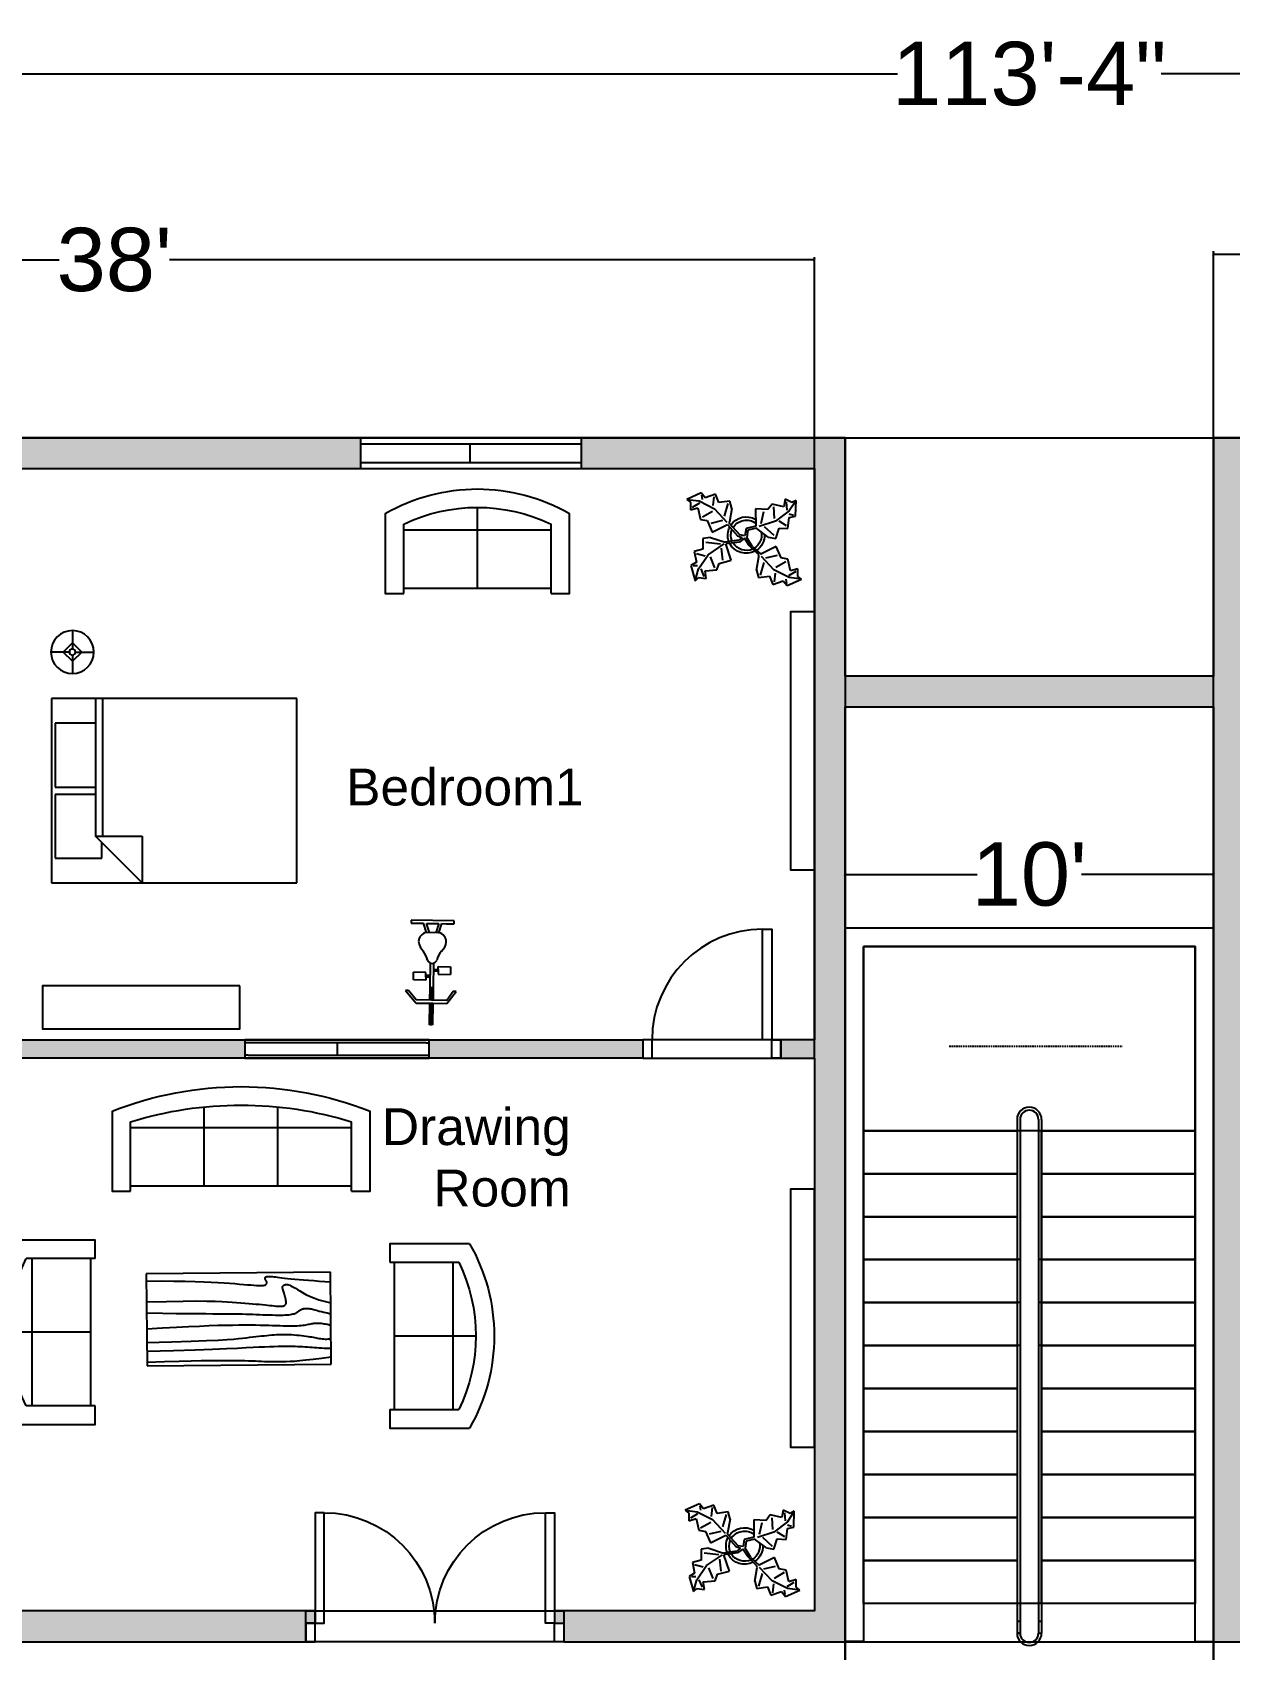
# Model space of a CAD drawing. Header units: inches. Extents: x -6214 to -2652, y -34 to 1855.
# Drawn here: x -3788 to -3398, y 550 to 1077 of the extents above; entities that cross this region are included whole.
import ezdxf

# ---------------------------------------------------------------- set-up
doc = ezdxf.new("R2010")
doc.units = ezdxf.units.IN
doc.header["$MEASUREMENT"] = 0
doc.linetypes.add('HIDDENX2', pattern=[0.75, 0.5, -0.25])
for name, color, linetype in [('Blocks', 31, 'Continuous'), ('Dimension', 240, 'Continuous'), ('Door', 62, 'Continuous'), ('Hatches', 13, 'Continuous'), ('Stair and Lift', 191, 'Continuous'), ('Text', 2, 'Continuous'), ('Window', 130, 'Continuous')]:
    doc.layers.add(name, color=color, linetype=linetype)
doc.styles.get("Standard").update_dxf_attribs({"font": 'arial.ttf'})
doc.dimstyles.new('Dim', dxfattribs={"dimscale": 5, "dimtxt": 4.125, "dimasz": 0.18, "dimexe": 0.18, "dimexo": 0.0625, "dimgap": 0.09, "dimtad": 0, "dimdec": 4, "dimzin": 0, "dimdsep": 46, "dimlunit": 4, "dimtxsty": 'Standard', "dimblk": 'ARCHTICK', "dimcen": 0.09, "dimadec": 0, "dimazin": 0, "dimtfac": 1, "dimtdec": 4, "dimtofl": 0, "dimtmove": 0, "dimatfit": 3, "dimfxl": 1, "dimtolj": 1, "dimtzin": 0, "dimarcsym": 0})

# ---------------------------------------------------------------- blocks, each defined once
blk = doc.blocks.new('Door2')
at = {"layer": 'Door'}
for points in [[(-78, 42), (-81, 42), (-81, 6), (-78, 6)], [(-6, 42), (-3, 42), (-3, 6), (-6, 6)], [(-81, 6), (-84, 6), (-84, 0), (-81, 0)], [(-3, 6), (0, 6), (0, 0), (-3, 0)]]:
    blk.add_lwpolyline(points, close=True, dxfattribs=at)
for centre, start, end in [((-78, 6), 0, 90), ((-6, 6), 90, 180)]:
    blk.add_arc(centre, 36, start, end, dxfattribs=at)
blk = doc.blocks.new('Window1')
at = {"layer": 'Window'}
for p, q in [((-59, 5), (-60, 5)), ((-59, 1), (-60, 1)), ((-30, 5), (-30, 1)), ((-1, 5), (0, 5)), ((-1, 1), (0, 1))]:
    blk.add_line(p, q, dxfattribs=at)
blk.add_lwpolyline([(-60, 6), (0, 6), (0, 0), (-60, 0)], close=True, dxfattribs=at)
for points in [[(-59, 5), (-1, 5)], [(-1, 1), (-59, 1)]]:
    blk.add_lwpolyline(points, dxfattribs=at)
blk = doc.blocks.new('Window2')
at = {"layer": 'Window'}
for p, q in [((-72, 10), (0, 10)), ((-72, 0), (-72, 10)), ((-72, 8), (0, 8)), ((-36.29, 8), (-36.29, 2)), ((0, 10), (0, 0)), ((0, 2), (-72, 2)), ((0, 0), (-72, 0))]:
    blk.add_line(p, q, dxfattribs=at)
blk = doc.blocks.new('Bed - Queen')
at = {"linetype": 'Continuous'}
for p, q in [((0, -80.00003), (0, 0)), ((0, 0), (59.99999, 0)), ((59.99999, 0), (59.99999, -80.00003)), ((7.99999, -1.2), (28.79998, -1.2)), ((7.99999, -14.4), (7.99999, -1.2)), ((28.79998, -1.2), (28.79998, -14.4)), ((31.19999, -1.2), (51.99999, -1.2)), ((31.19999, -14.4), (31.19999, -1.2)), ((51.99999, -1.2), (51.99999, -16.4)), ((0, -14.4), (44.8, -14.4)), ((59.99999, -29.6), (44.8, -14.4)), ((44.8, -14.4), (44.8, -29.6)), ((44.8, -16.8), (0, -16.8)), ((51.99999, -16.4), (46.79936, -16.4)), ((44.8, -29.6), (59.99999, -29.6)), ((59.99999, -80.00003), (0, -80.00003))]:
    blk.add_line(p, q, dxfattribs=at)
blk = doc.blocks.new('Lamp - Table')
at = {"linetype": 'Continuous'}
for p, q in [((0, 7), (0, 1)), ((-1, 0), (-7, 0)), ((0, 3), (-3, 0)), ((-3, 0), (0, -3)), ((3, 0), (0, 3)), ((0, -3), (3, 0)), ((1, 0), (7, 0)), ((0, -1), (0, -7))]:
    blk.add_line(p, q, dxfattribs=at)
for radius in [7, 1]:
    blk.add_circle((0, 0), radius, dxfattribs=at)
blk = doc.blocks.new('Sofa - Roundback Loveseat 5 ft.')
at = {"linetype": 'Continuous'}
for p, q in [((0, -32.44198), (0, -5.99998)), ((-24, -33.99998), (-24, -11.46958)), ((-23.9998, -13.38178), (23.99986, -13.38178)), ((24.00004, -33.99998), (24.00004, -11.46958)), ((-24, -32.44198), (24.00004, -32.44198))]:
    blk.add_line(p, q, dxfattribs=at)
for points in [[(-24, -33.99998), (-30, -33.99998), (-30, -7.99998)], [(30.00004, -7.99998), (30.00004, -33.99998), (24.00004, -33.99998)]]:
    blk.add_lwpolyline(points, dxfattribs=at)
for centre, radius, start, end in [((0, -60.24998), 60.24998, 60.13715, 119.8628), ((0, -61.38438), 55.38444, 64.32083, 115.6792)]:
    blk.add_arc(centre, radius, start, end, dxfattribs=at)
blk = doc.blocks.new('Sofa - Roundback 7 ft.')
at = {"linetype": 'Continuous'}
for p, q in [((-12.00002, -32.4421), (-12.00003, -6.5971)), ((11.99997, -32.4421), (11.99998, -6.5971)), ((-36.000027, -34), (-36.000027, -11.4696)), ((-35.999844, -13.3819), (35.9998, -13.3819)), ((35.99998, -34), (35.99998, -11.4696)), ((-36.000027, -32.4421), (35.99998, -32.4421))]:
    blk.add_line(p, q, dxfattribs=at)
for points in [[(-36.000027, -34), (-42.000027, -34), (-42.000027, -8)], [(41.99998, -8), (41.99998, -34), (35.99998, -34)]]:
    blk.add_lwpolyline(points, dxfattribs=at)
for centre, radius, start, end in [((0, -114.25), 114.25, 68.43141, 111.5686), ((-0.00001, -127.1968), 121.1968, 72.72033, 107.2797)]:
    blk.add_arc(centre, radius, start, end, dxfattribs=at)
blk = doc.blocks.new('Plant - Rubber or Philodendron')
at = {"linetype": 'Continuous'}
for p, q in [((-16.2005, 11.4774), (-13.9899, 8.1064)), ((-16.2005, 11.4774), (-14.8639, 10.7964)), ((-16.0159, 6.3329), (-16.2005, 11.4774)), ((-14.8639, 10.7964), (-12.6195, 11.8975)), ((-13.3174, 8.325), (-13.0735, 11.0065)), ((-12.6195, 11.8975), (-12.1909, 9.4345)), ((4.6914, 8.8812), (5.3859, 11.2828)), ((5.3859, 11.2828), (8.8871, 10.7908)), ((8.8871, 10.7908), (9.9809, 13.4933)), ((9.9809, 13.4933), (13.3837, 12.301)), ((15.3859, 11.3055), (10.3916, 8.7942)), ((10.5828, 12.6946), (10.8893, 9.7953)), ((13.3837, 12.301), (14.68, 13.9039)), ((14.5816, 13.2037), (14.3848, 11.8033)), ((14.68, 13.9039), (19.3848, 11.8146)), ((15.2875, 10.6053), (17.5907, 9.2105)), ((19.3848, 11.8146), (15.3859, 11.3055)), ((19.3848, 11.8146), (18.1868, 10.9119)), ((18.1868, 10.9119), (18.1925, 8.4119)), ((-14.0069, 5.8704), (-16.0159, 6.3329)), ((-15.3434, 6.5514), (-13.9984, 6.9884)), ((-13.5868, 2.2894), (-14.0069, 5.8704)), ((-13.9899, 8.1064), (-9.5434, 4.7185)), ((-12.1909, 9.4345), (-8.3829, 10.3)), ((-8.8369, 9.409), (-9.0894, 5.6095)), ((-8.3829, 10.3), (-7.0549, 8.501)), ((-7.0549, 8.501), (-3.0284, 8.6941)), ((-4.8529, 4.012), (-5.7184, 7.82)), ((-3.0284, 8.6941), (-3.0709, 3.1041)), ((4.6914, 8.8812), (5.5014, 4.4831)), ((5.9878, 10.4842), (7.1971, 6.3869)), ((10.3916, 8.7942), (6.2847, 4.4028)), ((14.2977, 6.1031), (10.9934, 7.9956)), ((14.8995, 5.3044), (12.7005, 4.8994)), ((15.7909, 9.1065), (14.8995, 5.3044)), ((18.1925, 8.4119), (15.7909, 9.1065)), ((-10.6784, 2.491), (-13.5868, 2.2894)), ((-13.1329, 3.1804), (-10.6614, 4.727)), ((-9.5858, -0.8715), (-10.6784, 2.491)), ((-9.5434, 4.7185), (-4.1917, 2.9888)), ((-9.1318, 0.0195), (-5.9793, 2.9025)), ((-7.1228, -0.443), (-3.5248, 2.2131)), ((-3.5248, 2.2131), (-3.3011, 2.4355)), ((-3.3011, 2.4355), (-0.5306, 1.7947)), ((-3.0709, 3.1041), (0.0797, 2.3163)), ((-0.5306, 1.7947), (-0.2255, -0.5527)), ((-0.5306, 1.7947), (-0.5306, 1.7947)), ((0.0797, 2.3163), (0.4866, -0.031)), ((0.4866, -0.031), (2.1141, 0.2298)), ((2.1141, 0.2298), (5.4346, 3.9146)), ((6.1032, 3.6844), (2.8262, -0.031)), ((5.4346, 3.9146), (5.5014, 4.4831)), ((11.1089, 1.1958), (6.1032, 3.6844)), ((7.7005, 4.8881), (11.5025, 3.9967)), ((12.7005, 4.8994), (11.1089, 1.1958)), ((-11.3237, -7.2629), (-9.7321, -3.5593)), ((-9.7321, -3.5593), (-4.7264, -6.0479)), ((-7.1228, -0.443), (-9.5858, -0.8715)), ((-2.019, -3.6148), (-4.7264, -6.0479)), ((-4.0579, -6.2781), (-0.9375, -3.1608)), ((-2.019, -3.6148), (-0.2255, -0.5527)), ((-0.9375, -3.1608), (0.5883, -0.8135)), ((0.5883, -0.8135), (2.2447, -2.0916)), ((2.8262, -0.031), (1.3003, -0.5527)), ((1.3003, -0.5527), (2.4193, -1.4655)), ((2.2447, -2.0916), (6.7108, -2.6626)), ((2.4193, -1.4655), (6.895, -2.1175)), ((4.943, -7.9659), (6.7108, -2.6626)), ((11.6605, -0.5413), (6.895, -2.1175)), ((12.3677, -6.1981), (7.219, -2.6772)), ((8.125, -4.0768), (7.7715, -7.9659)), ((8.3544, -2.7453), (13.1973, -2.1704)), ((11.6605, -0.5413), (14.1354, -0.8948)), ((14.1354, -0.8948), (14.1354, -4.4304)), ((14.1354, -4.4304), (16.9638, -5.1375)), ((16.9638, -5.1375), (16.2567, -8.673)), ((-14.4141, -11.4699), (-13.5228, -7.6679)), ((-13.5228, -7.6679), (-11.3237, -7.2629)), ((-12.921, -8.4665), (-9.6166, -10.359)), ((-6.3237, -7.2516), (-10.1257, -6.3602)), ((-9.0148, -11.1577), (-4.9047, -6.8122)), ((-4.611, -12.8477), (-5.8203, -8.7504)), ((-4.1246, -6.8466), (-4.0579, -6.2781)), ((-3.3146, -11.2447), (-4.1246, -6.8466)), ((8.8321, -9.0266), (4.943, -7.9659)), ((9.5392, -11.1479), (8.8321, -9.0266)), ((10.2463, -10.4408), (11.6605, -6.9053)), ((15.5496, -10.7943), (12.3677, -6.1981)), ((16.2567, -5.8446), (13.4283, -6.5517)), ((17.3174, -9.7337), (15.9032, -9.7337)), ((16.2567, -8.673), (18.0245, -9.7337)), ((18.0245, -9.7337), (16.6103, -14.6834)), ((-18.008, -14.1781), (-16.8101, -13.2754)), ((-18.008, -14.1781), (-14.0091, -13.669)), ((-13.3032, -16.2674), (-18.008, -14.1781)), ((-16.8157, -10.7754), (-14.4141, -11.4699)), ((-16.8101, -13.2754), (-16.8157, -10.7754)), ((-13.9107, -12.9688), (-16.2139, -11.574)), ((-14.0091, -13.669), (-9.0148, -11.1577)), ((-12.0069, -14.6645), (-13.3032, -16.2674)), ((-13.2048, -15.5672), (-13.008, -14.1668)), ((-8.6042, -15.8568), (-12.0069, -14.6645)), ((-9.206, -15.0581), (-9.5126, -12.1588)), ((-7.5103, -13.1543), (-8.6042, -15.8568)), ((-4.0092, -13.6463), (-7.5103, -13.1543)), ((-3.3146, -11.2447), (-4.0092, -13.6463)), ((13.4283, -11.5015), (9.5392, -11.1479)), ((13.0748, -13.9763), (13.4283, -11.5015)), ((15.5496, -13.6228), (13.0748, -13.9763)), ((14.8425, -10.7943), (13.7819, -13.2692)), ((16.6103, -14.6834), (15.5496, -10.7943)), ((16.6103, -14.6834), (15.5496, -13.6228))]:
    blk.add_line(p, q, dxfattribs=at)
for centre, radius, start, end in [((0, 0), 6.1275, 34.37569, 120.1028), ((0.0308, 0.1664), 6, 178.6147, 235.1169), ((0.0308, 0.1664), 5, 168.1647, 238.6725), ((-0.0601, -0.2075), 5.2461, 33.82192, 124.9414), ((-0.2664, 0.1682), 5.2775, 338.4094, 20.03007), ((-0.098, 0.1364), 6.1288, 341.2017, 26.09184), ((-0.0234, 0.3825), 6.1492, 242.5812, 331.2714), ((-0.1102, 0.4886), 5.2883, 247.3711, 327.472)]:
    blk.add_arc(centre, radius, start, end, dxfattribs=at)
blk = doc.blocks.new('Stair')
for p, q in [((120, 0), (0, 0)), ((0, 0), (0, -225.8)), ((120, -225.8), (120, 0)), ((114, -6), (6, -6)), ((6, -6), (6, -232.4)), ((6, -6), (54, -6)), ((54, -6), (54, -6)), ((57, -6), (57, -6)), ((60, -6), (63, -6)), ((60, -6), (66, -6)), ((114, -232.4), (114, -6)), ((56, -62.34), (56, -229.65)), ((57, -62.34), (57, -229.65)), ((63, -62.34), (63, -229.65)), ((64, -62.34), (64, -229.65)), ((56, -66), (6, -66)), ((114, -66), (64, -66)), ((56, -80), (6, -80)), ((114, -80), (64, -80)), ((56, -94), (6, -94)), ((114, -94), (64, -94)), ((57, -108), (6, -108)), ((114, -108), (63, -108)), ((57, -122), (6, -122)), ((114, -122), (63, -122)), ((57, -136), (6, -136)), ((114, -136), (63, -136)), ((56, -150), (6, -150)), ((114, -150), (64, -150)), ((56, -164), (6, -164)), ((114, -164), (64, -164)), ((56, -178), (6, -178)), ((114, -178), (64, -178)), ((56, -192), (6, -192)), ((114, -192), (64, -192)), ((56, -206), (6, -206)), ((114, -206), (64, -206)), ((56, -220), (6, -220)), ((114, -220), (64, -220))]:
    blk.add_line(p, q)
at = {"linetype": 'HIDDENX2'}
for p, q in [((33.93, -38.43), (90.26, -38.43)), ((57, -229.65), (56, -229.65))]:
    blk.add_line(p, q, dxfattribs=at)
at = {"linetype": 'Continuous'}
for p, q in [((57, -225.8), (56, -225.8)), ((64, -225.8), (63, -225.8)), ((57, -229.65), (56, -229.65)), ((56, -229.65), (57, -229.65)), ((63, -229.65), (64, -229.65)), ((6, -232.4), (0, -232.4)), ((114, -232.4), (120, -232.4)), ((120, -232.4), (120, -232.4))]:
    blk.add_line(p, q, dxfattribs=at)
for centre, radius, start, end in [((60, -62.34), 4, 0, 180), ((60, -62.34), 3, 0, 180), ((60, -229.65), 4, 180, 0), ((60, -229.65), 3, 180, 0)]:
    blk.add_arc(centre, radius, start, end)
blk = doc.blocks.new('Stair2')
at = {"linetype": 'Continuous'}
blk.add_blockref('Stair', (0, 0), dxfattribs=at)
blk = doc.blocks.new('Exercise Bike')
at = {"linetype": 'Continuous'}
for p, q in [((-0.75, 10), (-0.75, 17)), ((-0.75, 17), (0.25, 17)), ((-0.5, 17), (-0.5, 9.9929)), ((-0.25, 10), (-0.25, 17)), ((0, 17), (0, 9.9929)), ((0.25, 17), (0.25, 10)), ((-5.25, 10), (-8.25, 6)), ((-8.25, 6), (-7.25, 6)), ((-7.25, 6), (-5.25, 9)), ((-0.75, 10), (-5.25, 10)), ((-5.25, 9), (4.75, 9)), ((4.75, 10), (-0.75, 10)), ((-0.75, 5), (-0.75, 9)), ((-0.5, 8.9396), (-0.5, 5)), ((-0.25, 5), (-0.25, 9)), ((0, 8.9396), (0, 5)), ((0.25, 9), (0.25, 5)), ((8.25, 6), (4.75, 10)), ((4.75, 9), (7.25, 6)), ((7.25, 6), (8.25, 6)), ((-6.25, -2), (-6.25, 0.5)), ((-2.25, 0.5), (-6.25, 0.5)), ((-2.25, -0.5), (-2.25, 0.5)), ((-0.75, -3.0635), (-0.75, 5)), ((-0.75, 5), (0.25, 5)), ((0.25, 5), (0.25, -3.0635)), ((0.25, 1.5), (1.75, 1.5)), ((0.25, 1), (1.75, 1)), ((1.75, 2.5), (5.75, 2.5)), ((1.75, 1.5), (1.75, 2.5)), ((1.75, 1.5), (1.75, 0)), ((1.75, 0), (5.75, 0)), ((5.75, 2.5), (5.75, 0)), ((-2.25, -2), (-6.25, -2)), ((-2.25, -0.5), (-0.75, -0.5)), ((-2.25, -1), (-2.25, -0.5)), ((-2.25, -1), (-2.25, -2)), ((-0.75, -1), (-2.25, -1)), ((-2.25, -13), (-3.25, -16)), ((-2.25, -16), (-1.25, -13)), ((-2.25, -13), (1.75, -13)), ((0.75, -13), (1.75, -16)), ((1.75, -13), (2.75, -16)), ((-7.25, -16), (-7.25, -17)), ((-4.75, -16), (-7.25, -16)), ((-7.25, -17), (6.75, -17)), ((-3.25, -16), (-4.75, -16)), ((1.75, -16), (-2.25, -16)), ((6.75, -16), (2.75, -16)), ((6.75, -17), (6.75, -16))]:
    blk.add_line(p, q, dxfattribs=at)
for centre, radius, start, end in [((-9.6692, -1.9154), 8.1889, 321.6175, 345.2525), ((-0.25, -4.625), 1.625, 22.61987, 157.3801), ((9.1691, -1.9154), 8.1889, 194.7476, 218.3825), ((0.1685, -10.5843), 4.9531, 133.6443, 173.2256), ((-1.7006, -10.0005), 3.0494, 179.9906, 259.6205), ((1.2006, -10.0005), 3.0494, 280.3795, 0.009389), ((-0.6686, -10.5843), 4.9531, 6.774486, 46.35562)]:
    blk.add_arc(centre, radius, start, end, dxfattribs=at)
blk = doc.blocks.new('Table - Rectangular Woodgrain 60 x 30 in.')
at = {"linetype": 'Continuous'}
for p, q in [((0, 0), (0, -30)), ((60, 0), (0, 0)), ((60, -30), (60, 0)), ((0, -30), (60, -30))]:
    blk.add_line(p, q, dxfattribs=at)
for points in [[(0, -2.4), (4.8155, -2.418), (9.0302, -2.4688), (12.709, -2.5477), (15.9167, -2.65), (18.7181, -2.7711), (21.1781, -2.9063), (23.3616, -3.0508), (25.3333, -3.2), (27.1477, -3.3495), (28.8172, -3.4958), (30.3437, -3.636), (31.7291, -3.7667), (32.9756, -3.8849), (34.0849, -3.9875), (35.059, -4.0714), (35.9, -4.1334), (36.6114, -4.1711), (37.2041, -4.1854), (37.6906, -4.1779), (38.0833, -4.15), (38.3948, -4.1034), (38.6375, -4.0396), (38.8239, -3.9602), (38.9666, -3.8667), (39.0764, -3.7608), (39.1573, -3.6448), (39.2116, -3.521), (39.2416, -3.3917), (39.2498, -3.2593), (39.2385, -3.1261), (39.21, -2.9944), (39.1666, -2.8667), (39.111, -2.7447), (39.0468, -2.6281), (38.978, -2.5163), (38.9083, -2.4083), (38.8418, -2.3035), (38.7823, -2.201), (38.7337, -2.1001), (38.7, -2), (38.6844, -1.9003), (38.6875, -1.8021), (38.7094, -1.707), (38.75, -1.6167), (38.8094, -1.5326), (38.8875, -1.4563), (38.9844, -1.3893), (39.1, -1.3333), (39.2351, -1.2896), (39.3937, -1.2583), (39.5804, -1.2396), (39.8, -1.2333), (40.057, -1.2396), (40.3562, -1.2583), (40.7023, -1.2896), (41.1, -1.3333), (41.5547, -1.3895), (42.0755, -1.4573), (42.6721, -1.5361), (43.3542, -1.625), (44.1316, -1.7233), (45.014, -1.8302), (46.0114, -1.9449), (47.1333, -2.0667), (48.3862, -2.1947), (49.7625, -2.3281), (51.2513, -2.4663), (52.8416, -2.6083), (54.5226, -2.7535), (56.2833, -2.9011), (58.1127, -3.0501), (60, -3.2)], [(0, -9.2), (6.5759, -9.0858), (11.9385, -9.0365), (16.2527, -9.0418), (19.6833, -9.0917), (22.3952, -9.1759), (24.5531, -9.2844), (26.322, -9.4069), (27.8666, -9.5333), (29.3241, -9.6553), (30.7203, -9.7719), (32.0532, -9.8837), (33.3208, -9.9917), (34.5213, -10.0965), (35.6526, -10.199), (36.7128, -10.2999), (37.7, -10.4), (38.6129, -10.4996), (39.4531, -10.5969), (40.223, -10.6895), (40.925, -10.775), (41.5613, -10.8512), (42.1344, -10.9156), (42.6465, -10.966), (43.1, -11), (43.4976, -11.0158), (43.8437, -11.0136), (44.143, -10.9942), (44.4, -10.9583), (44.6195, -10.9069), (44.8062, -10.8406), (44.9648, -10.7603), (45.1, -10.6667), (45.2155, -10.5598), (45.3114, -10.4365), (45.3871, -10.2929), (45.4416, -10.125), (45.4743, -9.929), (45.4844, -9.7011), (45.4709, -9.4371), (45.4333, -9.1333), (45.3716, -8.7883), (45.2896, -8.4104), (45.1919, -8.0107), (45.0833, -7.6), (44.9685, -7.1893), (44.8521, -6.7896), (44.7388, -6.4117), (44.6333, -6.0667), (44.54, -5.7628), (44.4614, -5.4979), (44.4001, -5.2675), (44.3583, -5.0667), (44.3384, -4.8909), (44.3427, -4.7354), (44.3736, -4.5956), (44.4333, -4.4667), (44.5236, -4.3453), (44.6427, -4.2333), (44.7884, -4.1339), (44.9583, -4.05), (45.1501, -3.9849), (45.3614, -3.9417), (45.59, -3.9234), (45.8333, -3.9333), (46.0915, -3.9749), (46.3734, -4.0531), (46.6906, -4.1736), (47.0542, -4.3417), (47.4756, -4.5629), (47.9661, -4.8427), (48.5372, -5.1866), (49.2, -5.6), (49.9676, -6.0844), (50.8594, -6.625), (51.8965, -7.2031), (53.1, -7.8), (54.491, -8.3969), (56.0906, -8.975), (57.9199, -9.5156), (60, -10)], [(0, -12.8), (5.1847, -12.9322), (9.6213, -13.0323), (13.3963, -13.1059), (16.5958, -13.1583), (19.3063, -13.1952), (21.614, -13.2219), (23.6054, -13.2439), (25.3666, -13.2667), (26.9728, -13.2947), (28.4531, -13.3281), (29.8256, -13.3663), (31.1083, -13.4083), (32.3191, -13.4535), (33.476, -13.501), (34.597, -13.5501), (35.7, -13.6), (36.7984, -13.6497), (37.8875, -13.6979), (38.9578, -13.743), (40, -13.7833), (41.0047, -13.8174), (41.9625, -13.8438), (42.864, -13.8607), (43.7, -13.8667), (44.4631, -13.8604), (45.1552, -13.8417), (45.7801, -13.8104), (46.3416, -13.7667), (46.8439, -13.7104), (47.2906, -13.6417), (47.6858, -13.5604), (48.0333, -13.4667), (48.3375, -13.3608), (48.6042, -13.2448), (48.8396, -13.121), (49.05, -12.9917), (49.2417, -12.8593), (49.4208, -12.7261), (49.5937, -12.5944), (49.7667, -12.4667), (49.9452, -12.3451), (50.1323, -12.2313), (50.3303, -12.1268), (50.5416, -12.0333), (50.7686, -11.9524), (51.0135, -11.8854), (51.2788, -11.8341), (51.5666, -11.8), (51.8785, -11.7843), (52.2116, -11.7865), (52.562, -11.8059), (52.926, -11.8417), (53.2998, -11.8931), (53.6795, -11.9594), (54.0614, -12.0397), (54.4416, -12.1333), (54.8223, -12.2401), (55.2293, -12.3625), (55.6942, -12.5037), (56.2489, -12.6667), (56.9251, -12.8547), (57.7545, -13.0708), (58.7689, -13.3182), (60, -13.6)], [(0, -18), (5.124, -17.7273), (9.6609, -17.5057), (13.6705, -17.3303), (17.2125, -17.1958), (20.3467, -17.0973), (23.1328, -17.0297), (25.6307, -16.9878), (27.9, -16.9667), (29.9928, -16.9617), (31.9302, -16.9703), (33.7254, -16.9907), (35.3917, -17.0208), (36.9423, -17.0588), (38.3906, -17.1026), (39.7499, -17.1503), (41.0333, -17.2), (42.2519, -17.2496), (43.4073, -17.2969), (44.4986, -17.3395), (45.525, -17.375), (46.4858, -17.4012), (47.3802, -17.4156), (48.2074, -17.416), (48.9667, -17.4), (49.6583, -17.3662), (50.2872, -17.3167), (50.8595, -17.2547), (51.3812, -17.1833), (51.8584, -17.1057), (52.2971, -17.025), (52.7034, -16.9443), (53.0833, -16.8667), (53.443, -16.7951), (53.789, -16.7313), (54.128, -16.6768), (54.4666, -16.6334), (54.8115, -16.6024), (55.1693, -16.5854), (55.5465, -16.5841), (55.95, -16.6), (56.3828, -16.6337), (56.8346, -16.6823), (57.2915, -16.7418), (57.7396, -16.8084), (58.165, -16.878), (58.5539, -16.9469), (58.8924, -17.0111), (59.1666, -17.0667), (59.3679, -17.1107), (59.5078, -17.1438), (59.6032, -17.1675), (59.6708, -17.1833), (59.7275, -17.193), (59.7901, -17.1979), (59.8753, -17.1998), (60, -17.2)], [(0, -22.4), (8.0098, -22.2501), (14.4094, -22.1011), (19.4168, -21.9535), (23.25, -21.8083), (26.1269, -21.6663), (28.2656, -21.5281), (29.884, -21.3947), (31.2, -21.2667), (32.3967, -21.1448), (33.5172, -21.0292), (34.5697, -20.9198), (35.5625, -20.8167), (36.5037, -20.7198), (37.4015, -20.6292), (38.2642, -20.5448), (39.1, -20.4667), (39.9164, -20.3951), (40.7187, -20.3313), (41.5117, -20.2768), (42.3, -20.2333), (43.0883, -20.2024), (43.8812, -20.1854), (44.6836, -20.1841), (45.5, -20.2), (46.3328, -20.234), (47.1747, -20.2844), (48.0163, -20.3488), (48.8479, -20.425), (49.66, -20.5106), (50.4429, -20.6031), (51.1872, -20.7004), (51.8833, -20.8), (52.5246, -20.8999), (53.1166, -20.9995), (53.6681, -21.0983), (54.1875, -21.1958), (54.6834, -21.2919), (55.1646, -21.3859), (55.6394, -21.4777), (56.1167, -21.5667), (56.6028, -21.6515), (57.0961, -21.7266), (57.5929, -21.7852), (58.0896, -21.8208), (58.5823, -21.8268), (59.0674, -21.7964), (59.5412, -21.723), (60, -21.6)], [(0, -25.2), (8.6355, -25.0504), (15.7026, -24.9031), (21.4049, -24.7606), (25.9458, -24.625), (29.529, -24.4988), (32.3578, -24.3844), (34.6359, -24.284), (36.5667, -24.2), (38.3213, -24.1341), (39.9417, -24.0854), (41.437, -24.0523), (42.8167, -24.0333), (44.0901, -24.0268), (45.2667, -24.0313), (46.3557, -24.0451), (47.3667, -24.0667), (48.309, -24.0947), (49.1928, -24.1287), (50.0284, -24.168), (50.826, -24.2125), (51.5959, -24.2617), (52.3483, -24.3151), (53.0935, -24.3725), (53.8417, -24.4334), (54.6009, -24.497), (55.3699, -24.561), (56.1454, -24.6226), (56.9239, -24.6792), (57.7021, -24.7279), (58.4764, -24.7662), (59.2435, -24.7911), (60, -24.8)], [(0, -28.8), (5.6867, -28.6681), (10.45, -28.5698), (14.407, -28.5012), (17.675, -28.4584), (20.3711, -28.4374), (22.6125, -28.4344), (24.5164, -28.4455), (26.2, -28.4667), (27.762, -28.4947), (29.2276, -28.5281), (30.6033, -28.5663), (31.8958, -28.6084), (33.1118, -28.6535), (34.2578, -28.7011), (35.3405, -28.7501), (36.3666, -28.8), (37.3443, -28.8497), (38.288, -28.8974), (39.2137, -28.9412), (40.1375, -28.9792), (41.0753, -29.0093), (42.0432, -29.0297), (43.0572, -29.0384), (44.1333, -29.0333), (45.2936, -29.0114), (46.5843, -28.9641), (48.0579, -28.8816), (49.7666, -28.7542), (51.7629, -28.5721), (54.0989, -28.3255), (56.8272, -28.0048), (60, -27.6)]]:
    blk.add_lwpolyline(points, dxfattribs=at)
blk = doc.blocks.new('_ArchTick')
at = {"color": 0, "linetype": 'ByBlock', "const_width": 0.15}
blk.add_lwpolyline([(-0.5, -0.5), (0.5, 0.5)], dxfattribs=at)
blk = doc.blocks.new('*D35')
at = {"layer": 'Defpoints', "color": 0, "transparency": 16777216}
for p in [(-2783.17, 1063.47), (-4143.17, 944.93), (-2783.17, 944.93)]:
    blk.add_point(p, dxfattribs=at)
at = {"layer": 'Dimension', "color": 0, "lineweight": -2, "transparency": 16777216}
for p, q in [((-4143.17, 945.24), (-4143.17, 1064.37)), ((-2783.17, 945.24), (-2783.17, 1064.37)), ((-4143.17, 1063.47), (-3506.09, 1063.47)), ((-2783.17, 1063.47), (-3420.25, 1063.47))]:
    blk.add_line(p, q, dxfattribs=at)
at = {"layer": 'Dimension', "color": 0, "lineweight": -2, "transparency": 16777216, "xscale": 0.8999999999999999, "yscale": 0.8999999999999999, "zscale": 0.8999999999999999, "rotation": 180}
blk.add_blockref('_ArchTick', (-4143.17, 1063.47), dxfattribs=at)
at = {"layer": 'Dimension', "color": 0, "lineweight": -2, "transparency": 16777216, "xscale": 0.8999999999999999, "yscale": 0.8999999999999999, "zscale": 0.8999999999999999}
blk.add_blockref('_ArchTick', (-2783.17, 1063.47), dxfattribs=at)
at = {"layer": 'Dimension', "color": 0, "transparency": 16777216, "insert": (-3463.17, 1063.47), "char_height": 20.625, "attachment_point": 5}
blk.add_mtext('\\A1;113\'-4"', dxfattribs=at)
blk = doc.blocks.new('*D37')
at = {"layer": 'Defpoints', "color": 0, "transparency": 16777216}
for p in [(-2783.17, 1004.81), (-3403.17, 944.93), (-2783.17, 944.93)]:
    blk.add_point(p, dxfattribs=at)
at = {"layer": 'Dimension', "color": 0, "lineweight": -2, "transparency": 16777216}
for p, q in [((-3403.17, 945.24), (-3403.17, 1005.71)), ((-3403.17, 1004.81), (-3129.04, 1004.81)), ((-2783.17, 1004.81), (-3057.29, 1004.81)), ((-2783.17, 945.24), (-2783.17, 1005.71))]:
    blk.add_line(p, q, dxfattribs=at)
at = {"layer": 'Dimension', "color": 0, "lineweight": -2, "transparency": 16777216, "xscale": 0.8999999999999999, "yscale": 0.8999999999999999, "zscale": 0.8999999999999999, "rotation": 180}
blk.add_blockref('_ArchTick', (-3403.17, 1004.81), dxfattribs=at)
at = {"layer": 'Dimension', "color": 0, "lineweight": -2, "transparency": 16777216, "xscale": 0.8999999999999999, "yscale": 0.8999999999999999, "zscale": 0.8999999999999999}
blk.add_blockref('_ArchTick', (-2783.17, 1004.81), dxfattribs=at)
at = {"layer": 'Dimension', "color": 0, "transparency": 16777216, "insert": (-3093.17, 1004.81), "char_height": 20.625, "attachment_point": 5}
blk.add_mtext('\\A1;51\'-8"', dxfattribs=at)
blk = doc.blocks.new('*D42')
at = {"layer": 'Defpoints', "color": 0, "transparency": 16777216}
for p in [(-3533.17, 1002.91), (-3989.17, 742.93), (-3533.17, 742.93)]:
    blk.add_point(p, dxfattribs=at)
at = {"layer": 'Dimension', "color": 0, "lineweight": -2, "transparency": 16777216}
for p, q in [((-3989.17, 743.24), (-3989.17, 1003.81)), ((-3989.17, 1002.91), (-3779.11, 1002.91)), ((-3533.17, 1002.91), (-3743.22, 1002.91)), ((-3533.17, 743.24), (-3533.17, 1003.81))]:
    blk.add_line(p, q, dxfattribs=at)
at = {"layer": 'Dimension', "color": 0, "lineweight": -2, "transparency": 16777216, "xscale": 0.8999999999999999, "yscale": 0.8999999999999999, "zscale": 0.8999999999999999, "rotation": 180}
blk.add_blockref('_ArchTick', (-3989.17, 1002.91), dxfattribs=at)
at = {"layer": 'Dimension', "color": 0, "lineweight": -2, "transparency": 16777216, "xscale": 0.8999999999999999, "yscale": 0.8999999999999999, "zscale": 0.8999999999999999}
blk.add_blockref('_ArchTick', (-3533.17, 1002.91), dxfattribs=at)
at = {"layer": 'Dimension', "color": 0, "transparency": 16777216, "insert": (-3761.17, 1002.91), "char_height": 20.625, "attachment_point": 5}
blk.add_mtext("\\A1;38'", dxfattribs=at)
blk = doc.blocks.new('*D49')
at = {"layer": 'Defpoints', "color": 0, "transparency": 16777216}
for p in [(-3403.17, 802.79), (-3523.17, 785.33, -24), (-3403.17, 785.33, -24)]:
    blk.add_point(p, dxfattribs=at)
at = {"layer": 'Dimension', "color": 0, "lineweight": -2, "transparency": 16777216}
for p, q in [((-3523.17, 785.64), (-3523.17, 803.69)), ((-3523.17, 802.79), (-3480.15, 802.79)), ((-3403.17, 802.79), (-3446.19, 802.79)), ((-3403.17, 785.64), (-3403.17, 803.69))]:
    blk.add_line(p, q, dxfattribs=at)
at = {"layer": 'Dimension', "color": 0, "lineweight": -2, "transparency": 16777216, "xscale": 0.8999999999999999, "yscale": 0.8999999999999999, "zscale": 0.8999999999999999, "rotation": 180}
blk.add_blockref('_ArchTick', (-3523.17, 802.79), dxfattribs=at)
at = {"layer": 'Dimension', "color": 0, "lineweight": -2, "transparency": 16777216, "xscale": 0.8999999999999999, "yscale": 0.8999999999999999, "zscale": 0.8999999999999999}
blk.add_blockref('_ArchTick', (-3403.17, 802.79), dxfattribs=at)
at = {"layer": 'Dimension', "color": 0, "transparency": 16777216, "insert": (-3463.17, 802.79), "char_height": 20.625, "attachment_point": 5}
blk.add_mtext("\\A1;10'", dxfattribs=at)

msp = doc.modelspace()

# ---------------------------------------------------------------- hatches: boundary and pattern name
at = {"layer": 'Hatches'}
h = msp.add_hatch(color=256, dxfattribs=at)
h.dxf.hatch_style = 1
h.paths.add_polyline_path([(-3943.27659, 944.92523), (-3943.27659, 934.92523), (-3923.16851, 934.92523), (-3923.16851, 748.92523), (-3931.70595, 748.92523), (-3931.70595, 742.92523), (-3923.16851, 742.92523), (-3917.16851, 742.92523), (-3849.47178, 742.92523), (-3849.47178, 748.92523), (-3917.16851, 748.92523), (-3917.16851, 784.92523), (-3917.16851, 856.95202), (-3797.16851, 856.95202), (-3797.16851, 748.92523), (-3804.47178, 748.92523), (-3804.47178, 742.92523), (-3797.16851, 742.92523), (-3791.16851, 742.92523), (-3718.6063, 742.92523), (-3718.6063, 748.92523), (-3791.16851, 748.92523), (-3791.16851, 889.92551), (-3797.16851, 889.92551), (-3797.16851, 874.92523), (-3797.16851, 868.92523), (-3797.16851, 862.95202), (-3917.16851, 862.95202), (-3917.16851, 868.92523), (-3917.16851, 874.92523), (-3917.16851, 934.92523), (-3797.16851, 934.92523), (-3791.16851, 934.92523), (-3681.01606, 934.92523), (-3681.01606, 944.92523)])
h.paths.add_polyline_path([(-4143.16851, 705.46405), (-4133.16851, 705.46405), (-4133.16851, 806.69538), (-4143.16851, 806.69538)])
h = msp.add_hatch(color=256, dxfattribs=at)
h.dxf.hatch_style = 1
h.paths.add_polyline_path([(-4143.16851, 944.92523), (-4015.27659, 944.92523), (-4015.27659, 934.92523), (-4133.16851, 934.92523), (-4133.16851, 878.69538), (-4143.16851, 878.69538)])
h.paths.add_polyline_path([(-4143.16851, 633.46405), (-4133.16851, 633.46405), (-4133.16851, 562.92523), (-4097.16851, 562.92523), (-3995.16851, 562.92523), (-3995.16851, 572.71523), (-3989.16851, 572.71523), (-3989.16851, 562.92523), (-3904.20298, 562.92523), (-3904.20298, 552.92523), (-4143.16851, 552.92523)])
h.paths.add_polyline_path([(-3832.20298, 562.92523), (-3695.76793, 562.92523), (-3695.76793, 558.92523), (-3698.76793, 558.92523), (-3698.76793, 552.92523), (-3832.20298, 552.92523)])
h.paths.add_polyline_path([(-3617.76849, 562.92523), (-3533.16851, 562.92523), (-3533.16851, 742.92523), (-3544.0441, 742.92523), (-3544.0441, 748.92523), (-3533.16851, 748.92523), (-3533.16851, 806.69538), (-3523.16851, 806.69538), (-3523.16851, 552.92523), (-3614.76849, 552.92523), (-3614.76849, 558.92523), (-3617.76849, 558.92523)])
h.paths.add_polyline_path([(-4133.16851, 748.92523), (-3989.16851, 748.92523), (-3976.70567, 748.92523), (-3976.70567, 742.92523), (-3989.16851, 742.92523), (-3989.16851, 705.15624), (-3995.16851, 705.15624), (-3995.16851, 742.92523), (-4133.16851, 742.92523)])
h.paths.add_polyline_path([(-3995.16851, 645.15624), (-3989.16851, 645.15624), (-3989.16851, 617.71495), (-3995.16851, 617.71495)])
h = msp.add_hatch(color=256, dxfattribs=at)
h.dxf.hatch_style = 1
h.paths.add_polyline_path([(-3681.01606, 944.92523), (-3943.27659, 944.92523), (-3943.27659, 934.92523), (-3923.16851, 934.92523), (-3923.16851, 748.92523), (-3931.70595, 748.92523), (-3931.70595, 742.92523), (-3923.16851, 742.92523), (-3917.16851, 742.92523), (-3849.47178, 742.92523), (-3849.47178, 748.92523), (-3917.16851, 748.92523), (-3917.16851, 784.92523), (-3917.16851, 856.95202), (-3797.16851, 856.95202), (-3797.16851, 748.92523), (-3804.47178, 748.92523), (-3804.47178, 742.92523), (-3797.16851, 742.92523), (-3791.16851, 742.92523), (-3718.6063, 742.92523), (-3718.6063, 748.92523), (-3791.16851, 748.92523), (-3791.16851, 889.92551), (-3797.16851, 889.92551), (-3797.16851, 874.92523), (-3797.16851, 868.92523), (-3797.16851, 862.95202), (-3917.16851, 862.95202), (-3917.16851, 868.92523), (-3917.16851, 874.92523), (-3917.16851, 934.92523), (-3797.16851, 934.92523), (-3791.16851, 934.92523), (-3681.01606, 934.92523)])
h.paths.add_polyline_path([(-3523.16851, 944.92523), (-3609.01606, 944.92523), (-3609.01606, 934.92523), (-3533.16851, 934.92523), (-3533.16851, 748.92523), (-3544.0441, 748.92523), (-3544.0441, 742.92523), (-3533.16851, 742.92523), (-3533.16851, 562.92523), (-3617.76849, 562.92523), (-3617.76849, 558.92523), (-3614.76849, 558.92523), (-3614.76849, 552.92523), (-3523.16851, 552.92523)])
h = msp.add_hatch(color=256, dxfattribs=at)
h.dxf.hatch_style = 1
h.paths.add_polyline_path([(-3523.16851, 944.92523), (-3609.01606, 944.92523), (-3609.01606, 934.92523), (-3533.16851, 934.92523), (-3533.16851, 748.92523), (-3544.0441, 748.92523), (-3544.0441, 742.92523), (-3533.16851, 742.92523), (-3533.16851, 562.92523), (-3617.76849, 562.92523), (-3617.76849, 558.92523), (-3614.76849, 558.92523), (-3614.76849, 552.92523), (-3523.16851, 552.92523)])
h = msp.add_hatch(color=256, dxfattribs=at)
h.dxf.hatch_style = 1
h.paths.add_polyline_path([(-2783.16851, 944.92523), (-2911.06043, 944.92523), (-2911.06043, 934.92523), (-2793.16851, 934.92523), (-2793.16851, 878.69538), (-2783.16851, 878.69538)])
h.paths.add_polyline_path([(-2783.16851, 633.46405), (-2793.16851, 633.46405), (-2793.16851, 562.92523), (-2829.16851, 562.92523), (-2931.16851, 562.92523), (-2931.16851, 572.71523), (-2937.16851, 572.71523), (-2937.16851, 562.92523), (-3022.13404, 562.92523), (-3022.13404, 552.92523), (-2783.16851, 552.92523)])
h.paths.add_polyline_path([(-3094.13404, 562.92523), (-3230.56909, 562.92523), (-3230.56909, 558.92523), (-3227.56909, 558.92523), (-3227.56909, 552.92523), (-3094.13404, 552.92523)])
h.paths.add_polyline_path([(-3308.56853, 562.92523), (-3393.16851, 562.92523), (-3393.16851, 742.92523), (-3382.29292, 742.92523), (-3382.29292, 748.92523), (-3393.16851, 748.92523), (-3393.16851, 806.69538), (-3403.16851, 806.69538), (-3403.16851, 552.92523), (-3311.56853, 552.92523), (-3311.56853, 558.92523), (-3308.56853, 558.92523)])
h.paths.add_polyline_path([(-2793.16851, 748.92523), (-2937.16851, 748.92523), (-2949.63135, 748.92523), (-2949.63135, 742.92523), (-2937.16851, 742.92523), (-2937.16851, 705.15624), (-2931.16851, 705.15624), (-2931.16851, 742.92523), (-2793.16851, 742.92523)])
h.paths.add_polyline_path([(-2931.16851, 645.15624), (-2937.16851, 645.15624), (-2937.16851, 617.71495), (-2931.16851, 617.71495)])
h = msp.add_hatch(color=256, dxfattribs=at)
h.dxf.hatch_style = 1
h.paths.add_polyline_path([(-3393.16851, 934.92523), (-3317.32095, 934.92523), (-3317.32095, 944.92523), (-3403.16851, 944.92523), (-3403.16851, 552.92523), (-3311.56853, 552.92523), (-3311.56853, 562.92523), (-3393.16851, 562.92523), (-3393.16851, 742.92523), (-3382.29292, 742.92523), (-3382.29292, 748.92523), (-3393.16851, 748.92523)])
at = {"layer": 'Hatches', "linetype": 'Continuous'}
h = msp.add_hatch(color=256, dxfattribs=at)
h.dxf.hatch_style = 1
h.paths.add_polyline_path([(-3403.16851, 120.92523), (-3403.16851, 130.92523), (-3523.16851, 130.92523), (-3523.16851, 120.92523)])
h.paths.add_polyline_path([(-3523.16851, 867.32939), (-3523.16851, 857.32939), (-3403.16851, 857.32939), (-3403.16851, 867.32939)])
at = {"layer": 'Hatches'}
h = msp.add_hatch(color=256, dxfattribs=at)
h.dxf.hatch_style = 1
h.paths.add_polyline_path([(-3658.6063, 748.92523), (-3589.04382, 748.92523), (-3589.04382, 742.92523), (-3658.6063, 742.92523)])
h = msp.add_hatch(color=256, dxfattribs=at)
h.dxf.hatch_style = 1
h.paths.add_polyline_path([(-4143.16851, 633.46405), (-4133.16851, 633.46405), (-4133.16851, 562.92523), (-4097.16851, 562.92523), (-3995.16851, 562.92523), (-3995.16851, 572.71523), (-3989.16851, 572.71523), (-3989.16851, 562.92523), (-3695.76793, 562.92523), (-3695.76793, 558.92523), (-3698.76793, 558.92523), (-3698.76793, 552.92523), (-4143.16851, 552.92523)])

# ---------------------------------------------------------------- linework, layer by layer
msp.add_line((-4143.16851, 944.92523, 159), (-3523.16851, 944.92523, 159))
for points in [[(-3403.16851, 120.92523), (-3403.16851, 40.92523), (-2783.16851, 40.92523), (-2783.16851, 432.92523), (-2783.16851, 552.92523), (-2783.16851, 944.92523), (-3403.16851, 944.92523), (-3403.16851, 867.32939), (-3523.16851, 867.32939), (-3523.16851, 944.92523), (-4143.16851, 944.92523), (-4143.16851, 552.92523), (-4143.16851, 432.92523), (-4143.16851, 40.92523), (-3523.16851, 40.92523), (-3523.16851, 120.92523), (-3403.16851, 120.92523), (-3523.16851, 120.92523)], [(-3791.16851, 748.92523), (-3589.04382, 748.92523), (-3589.04382, 742.92523), (-3791.16851, 742.92523)], [(-4133.16851, 242.92523), (-4133.16851, 422.92523), (-3995.16851, 422.92523), (-3995.16851, 413.13522), (-3989.16851, 413.13522), (-3989.16851, 422.92523), (-3695.76793, 422.92523), (-3695.76793, 426.92523), (-3698.76793, 426.92523), (-3698.76793, 432.92523), (-4133.16851, 432.92523), (-4133.16851, 552.92523), (-3698.76793, 552.92523), (-3698.76793, 558.92523), (-3695.76793, 558.92523), (-3695.76793, 562.92523), (-3989.16851, 562.92523), (-3989.16851, 572.71523), (-3995.16851, 572.71523), (-3995.16851, 562.92523), (-4133.16851, 562.92523), (-4133.16851, 742.92523)]]:
    msp.add_lwpolyline(points)
for points, elevation in [([(-4143.16851, 944.92523), (-3523.16851, 944.92523), (-3523.16851, 40.92523), (-4143.16851, 40.92523)], 159), ([(-4143.16851, 944.92523), (-2783.16851, 944.92523), (-2783.16851, 40.92523), (-4143.16851, 40.92523)], 270), ([(-3609.01606, 944.92523), (-3681.01606, 944.92523), (-3681.01606, 934.92523), (-3609.01606, 934.92523)], 84), ([(-3403.16851, 944.92523), (-2783.16851, 944.92523), (-2783.16851, 40.92523), (-3403.16851, 40.92523)], 159), ([(-3718.6063, 742.92523), (-3658.6063, 742.92523), (-3658.6063, 748.92523), (-3718.6063, 748.92523)], 84), ([(-3589.04382, 742.92523), (-3544.04382, 742.92523), (-3544.04382, 748.92523), (-3589.04382, 748.92523)], 111), ([(-3698.76793, 562.92523), (-3614.76849, 562.92523), (-3614.76849, 552.92523), (-3698.76793, 552.92523)], 111), ([(-3523.16851, 552.92523), (-3403.16851, 552.92523), (-3403.16851, 432.92523), (-3523.16851, 432.92523)], 159)]:
    msp.add_lwpolyline(points, close=True, dxfattribs=dict(elevation=elevation))
msp.add_lwpolyline([(-3523.16851, 944.92523), (-3403.16851, 944.92523), (-3403.16851, 867.32939), (-3523.16851, 867.32939)], close=True)
at = {"linetype": 'Continuous'}
msp.add_lwpolyline([(-3791.16851, 934.92523), (-3533.16851, 934.92523), (-3533.16851, 748.92523), (-3544.0441, 748.92523), (-3544.0441, 742.92523), (-3533.16851, 742.92523), (-3533.16851, 562.92523), (-3617.76849, 562.92523), (-3617.76849, 558.92523), (-3614.76849, 558.92523), (-3614.76849, 552.92523), (-3523.16851, 552.92523), (-3523.16851, 785.32939), (-3523.16851, 857.32939), (-3403.16851, 857.32939), (-3403.16851, 552.92523), (-3311.56853, 552.92523)], dxfattribs=at)
at = {"layer": 'Blocks'}
for points in [[(-3533.16851, 888.30059), (-3540.8906, 888.30059), (-3540.8906, 804.30058), (-3533.16851, 804.30058)], [(-3720.23948, 766.49882), (-3784.53403, 766.49882), (-3784.53403, 752.53298), (-3720.23948, 752.53298)], [(-3533.16851, 700.31927), (-3540.8906, 700.31927), (-3540.8906, 616.31926), (-3533.16851, 616.31926)]]:
    msp.add_lwpolyline(points, close=True, dxfattribs=at)
at = {"layer": 'Door'}
for points in [[(-3550.0441, 784.92523), (-3547.0441, 784.92523), (-3547.0441, 748.92523), (-3550.0441, 748.92523)], [(-3586.04382, 748.92523), (-3589.04382, 748.92523), (-3589.04382, 742.92523), (-3586.04382, 742.92523)], [(-3547.0441, 748.92523), (-3544.0441, 748.92523), (-3544.0441, 742.92523), (-3547.0441, 742.92523)]]:
    msp.add_lwpolyline(points, close=True, dxfattribs=at)
msp.add_arc((-3550.0441, 748.92523), 36, 90, 180, dxfattribs=at)
at = {"layer": 'Hatches', "linetype": 'Continuous'}
for p, q in [((-3523.16851, 857.32939), (-3403.16851, 857.32939)), ((-3523.16851, 785.32939), (-3523.16851, 857.32939))]:
    msp.add_line(p, q, dxfattribs=at)
at = {"layer": 'Stair and Lift'}
for p, q in [((-3517.16851, 779.32939, 72), (-3517.16851, 779.32939, 66)), ((-3517.16851, 779.32939, 66), (-3517.16851, 719.32939, 66)), ((-3517.16851, 779.32939, 72), (-3517.16851, 779.32939, 66)), ((-3517.16851, 779.32939, 72), (-3517.16851, 779.32939, 66)), ((-3517.16851, 779.32939, 66), (-3517.16851, 719.32939, 66)), ((-3517.16851, 719.32939, 66), (-3517.16851, 579.32939, 24)), ((-3517.16851, 719.32939, 66), (-3517.16851, 579.32939, 24)), ((-3459.16851, 579.32939, 105), (-3459.16851, 719.32939, 72)), ((-3459.16851, 579.32939, 111), (-3459.16851, 579.32939, 111)), ((-3459.16851, 579.32939, 111), (-3459.16851, 579.32939, 105))]:
    msp.add_line(p, q, dxfattribs=at)
at = {"layer": 'Stair and Lift', "extrusion": (-1, 0, 0)}
for p, q in [((-3517.16851, 565.32939), (-3517.16851, 779.32939)), ((-3517.16851, 779.32939), (-3517.16851, 779.32939, 66)), ((-3517.16851, 779.32939, 66), (-3517.16851, 719.32939, 66)), ((-3517.16851, 719.32939, 66), (-3517.16851, 579.32939, 24)), ((-3517.16851, 579.32939, 24), (-3517.16851, 565.32939, 24)), ((-3517.16851, 565.32939, 24), (-3517.16851, 565.32939))]:
    msp.add_line(p, q, dxfattribs=at)
at = {"layer": 'Stair and Lift', "elevation": 24}
for points in [[(-3517.16851, 779.32939), (-3409.16851, 779.32939), (-3409.16851, 719.32939), (-3517.16851, 719.32939)], [(-3517.16851, 779.32939), (-3409.16851, 779.32939), (-3409.16851, 565.32939), (-3517.16851, 565.32939)], [(-3517.16851, 719.32939), (-3467.16851, 719.32939), (-3467.16851, 705.32939), (-3517.16851, 705.32939)], [(-3459.16851, 719.32939), (-3409.16851, 719.32939), (-3409.16851, 705.32939), (-3459.16851, 705.32939)], [(-3517.16851, 705.32939), (-3467.16851, 705.32939), (-3467.16851, 691.32939), (-3517.16851, 691.32939)], [(-3459.16851, 705.32939), (-3409.16851, 705.32939), (-3409.16851, 691.32939), (-3459.16851, 691.32939)], [(-3517.16851, 691.32939), (-3467.16851, 691.32939), (-3467.16851, 677.32939), (-3517.16851, 677.32939)], [(-3459.16851, 691.32939), (-3409.16851, 691.32939), (-3409.16851, 677.32939), (-3459.16851, 677.32939)], [(-3517.16851, 677.32939), (-3467.16851, 677.32939), (-3467.16851, 663.32939), (-3517.16851, 663.32939)], [(-3459.16851, 677.32939), (-3409.16851, 677.32939), (-3409.16851, 663.32939), (-3459.16851, 663.32939)], [(-3517.16851, 663.32939), (-3467.16851, 663.32939), (-3467.16851, 649.32939), (-3517.16851, 649.32939)], [(-3459.16851, 663.32939), (-3409.16851, 663.32939), (-3409.16851, 649.32939), (-3459.16851, 649.32939)], [(-3517.16851, 649.32939), (-3467.16851, 649.32939), (-3467.16851, 635.32939), (-3517.16851, 635.32939)], [(-3459.16851, 649.32939), (-3409.16851, 649.32939), (-3409.16851, 635.32939), (-3459.16851, 635.32939)], [(-3517.16851, 635.32939), (-3467.16851, 635.32939), (-3467.16851, 621.32939), (-3517.16851, 621.32939)], [(-3459.16851, 635.32939), (-3409.16851, 635.32939), (-3409.16851, 621.32939), (-3459.16851, 621.32939)], [(-3517.16851, 621.32939), (-3467.16851, 621.32939), (-3467.16851, 607.32939), (-3517.16851, 607.32939)], [(-3459.16851, 621.32939), (-3409.16851, 621.32939), (-3409.16851, 607.32939), (-3459.16851, 607.32939)], [(-3517.16851, 607.32939), (-3467.16851, 607.32939), (-3467.16851, 593.32939), (-3517.16851, 593.32939)], [(-3459.16851, 607.32939), (-3409.16851, 607.32939), (-3409.16851, 593.32939), (-3459.16851, 593.32939)], [(-3517.16851, 593.32939), (-3467.16851, 593.32939), (-3467.16851, 579.32939), (-3517.16851, 579.32939)], [(-3459.16851, 593.32939), (-3409.16851, 593.32939), (-3409.16851, 579.32939), (-3459.16851, 579.32939)], [(-3517.16851, 579.32939), (-3467.16851, 579.32939), (-3467.16851, 565.32939), (-3517.16851, 565.32939)], [(-3517.16851, 579.32939), (-3467.16851, 579.32939), (-3467.16851, 565.32939), (-3517.16851, 565.32939)], [(-3459.16851, 579.32939), (-3409.16851, 579.32939), (-3409.16851, 565.32939), (-3459.16851, 565.32939)]]:
    msp.add_lwpolyline(points, close=True, dxfattribs=at)

# ---------------------------------------------------------------- block references
at = {"layer": 'Blocks', "xscale": -1}
for name, p in [('Sofa - Roundback Loveseat 5 ft.', (-3642.90944, 928.30667)), ('Plant - Rubber or Philodendron', (-3555.3433, 913.09829)), ('Lamp - Table', (-3774.78803, 875.18587)), ('Sofa - Roundback 7 ft.', (-3719.85807, 733.66583)), ('Plant - Rubber or Philodendron', (-3555.90919, 583.89751))]:
    msp.add_blockref(name, p, dxfattribs=at)
for name, p, rotation in [('Bed - Queen', (-3781.66651, 860.05126), 90), ('Sofa - Roundback Loveseat 5 ft.', (-3801.3845, 653.67971), 90), ('Sofa - Roundback Loveseat 5 ft.', (-3637.45533, 652.49551), 270)]:
    msp.add_blockref(name, p, dxfattribs=dict(at, rotation=rotation))
at = {"layer": 'Blocks'}
for name, p, rotation in [('Exercise Bike', (-3657.95958, 770.8245), 179.0611193836301), ('Table - Rectangular Woodgrain 60 x 30 in.', (-3750.7722, 672.76231, 111), 0.517203769052843)]:
    msp.add_blockref(name, p, dxfattribs=dict(at, rotation=rotation))
at = {"layer": 'Stair and Lift', "linetype": 'Continuous'}
msp.add_blockref('Stair2', (-3523.16851, 785.32939), dxfattribs=at)
at = {"layer": 'Window', "xscale": -1, "rotation": 180}
msp.add_blockref('Window2', (-3609.01606, 944.92523), dxfattribs=at)
at = {"layer": 'Window', "xscale": -1}
for name, p in [('Window1', (-3718.6063, 742.92523)), ('Door2', (-3698.76793, 552.92523))]:
    msp.add_blockref(name, p, dxfattribs=at)

# ---------------------------------------------------------------- texts
at = {"layer": 'Text', "char_height": 12, "attachment_point": 3}
for s, insert in [('Bedroom1', (-3608.31863, 837.23505)), ('Drawing\\PRoom', (-3612.51919, 726.64994))]:
    msp.add_mtext_dynamic_manual_height_columns(s, width=103.5966819, gutter_width=371.40247, heights=[0], dxfattribs=dict(at, insert=insert))

# ---------------------------------------------------------------- dimensions: what is measured, and where the dimension line sits
at = {"layer": 'Dimension'}
for base, p1, p2, picture, middle in [((-2783.16851, 1063.47462), (-4143.16851, 944.92523), (-2783.16851, 944.92523), '*D35', (-3463.16851, 1063.47462)), ((-2783.16851, 1004.80617), (-3403.16851, 944.92523), (-2783.16851, 944.92523), '*D37', (-3093.16851, 1004.80617)), ((-3533.16851, 1002.90617), (-3989.16851, 742.92523), (-3533.16851, 742.92523), '*D42', (-3761.16851, 1002.90617)), ((-3403.16851, 802.7868, 24), (-3523.16851, 785.32939), (-3403.16851, 785.32939), '*D49', (-3463.16851, 802.7868, 24))]:
    dim = msp.add_linear_dim(base=base, p1=p1, p2=p2, dimstyle='Dim', dxfattribs=at)
    dim.commit()
    dim.dimension.update_dxf_attribs({"geometry": picture, "text_midpoint": middle})

doc.saveas('drawing.dxf')
